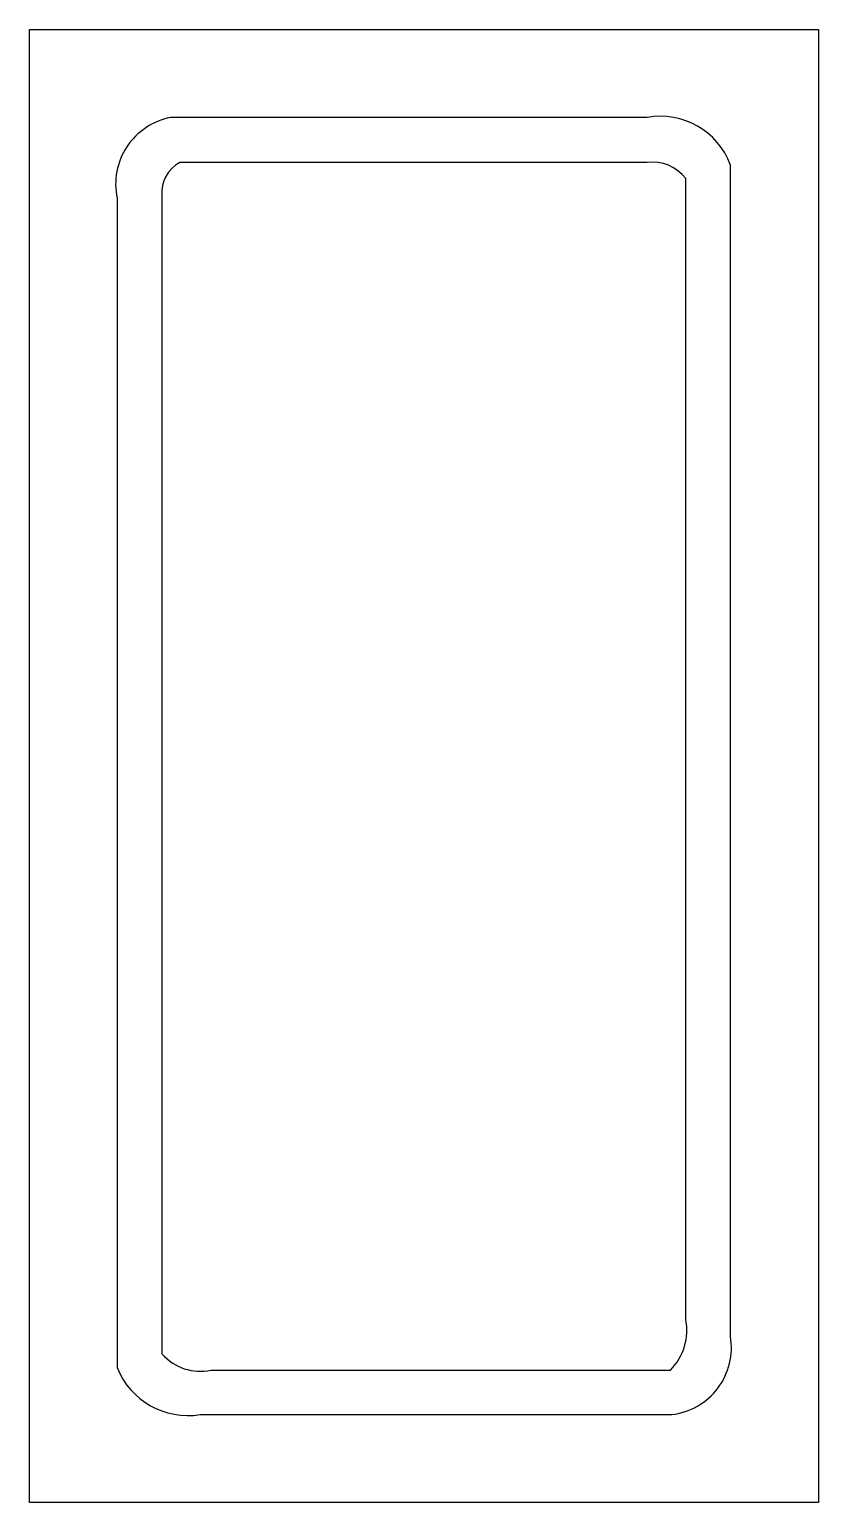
# Model space of a CAD drawing. Header units: inches. Extents: x 0 to 15, y 0 to 28.
import ezdxf

# ---------------------------------------------------------------- set-up
doc = ezdxf.new("R2010")
doc.units = ezdxf.units.IN
doc.header["$MEASUREMENT"] = 0
for name, color, linetype in [('INSIDE_CUT', 1, 'Continuous'), ('OUTSIDE_CUT', 7, 'Continuous'), ('VGROOVE_90_0.125', 3, 'Continuous')]:
    doc.layers.add(name, color=color, linetype=linetype)

msp = doc.modelspace()

# ---------------------------------------------------------------- linework, layer by layer
at = {"layer": 'INSIDE_CUT'}
for p, q in [((11.743224, 25.474232), (2.859289, 25.474232)), ((12.475619, 3.487244), (12.475619, 25.167074)), ((2.517975, 24.840678), (2.517975, 2.827907)), ((3.451471, 2.516228), (12.183107, 2.516228))]:
    msp.add_line(p, q, dxfattribs=at)
for centre, radius, start, end in [((11.840159, 24.678616), 0.801499, 37.548314, 96.946459), ((3.176576, 24.894585), 0.660804, 118.695463, 184.67933), ((11.418135, 3.276236), 1.07833, 315.186503, 11.284431), ((3.24846, 3.461972), 0.967288, 220.958184, 282.115126)]:
    msp.add_arc(centre, radius, start, end, dxfattribs=at)
at = {"layer": 'OUTSIDE_CUT'}
for p, q in [((0, 28), (15, 28)), ((0, 0), (0, 28)), ((15, 28), (15, 0)), ((15, 0), (0, 0))]:
    msp.add_line(p, q, dxfattribs=at)
at = {"layer": 'VGROOVE_90_0.125'}
for p, q in [((11.741326, 26.327508), (2.680561, 26.327508)), ((13.326387, 3.155895), (13.326387, 25.423108)), ((1.66548, 24.790699), (1.66548, 2.56647)), ((3.245052, 1.671899), (12.20961, 1.671899))]:
    msp.add_line(p, q, dxfattribs=at)
for centre, radius, start, end in [((2.935793, 25.055283), 1.297575, 101.344011, 191.765488), ((11.994929, 24.930777), 1.419568, 20.292802, 100.291025), ((12.059212, 2.947292), 1.284231, 276.725406, 9.348211), ((3.012093, 3.10239), 1.449337, 201.701398, 279.249574)]:
    msp.add_arc(centre, radius, start, end, dxfattribs=at)

doc.saveas('drawing.dxf')
